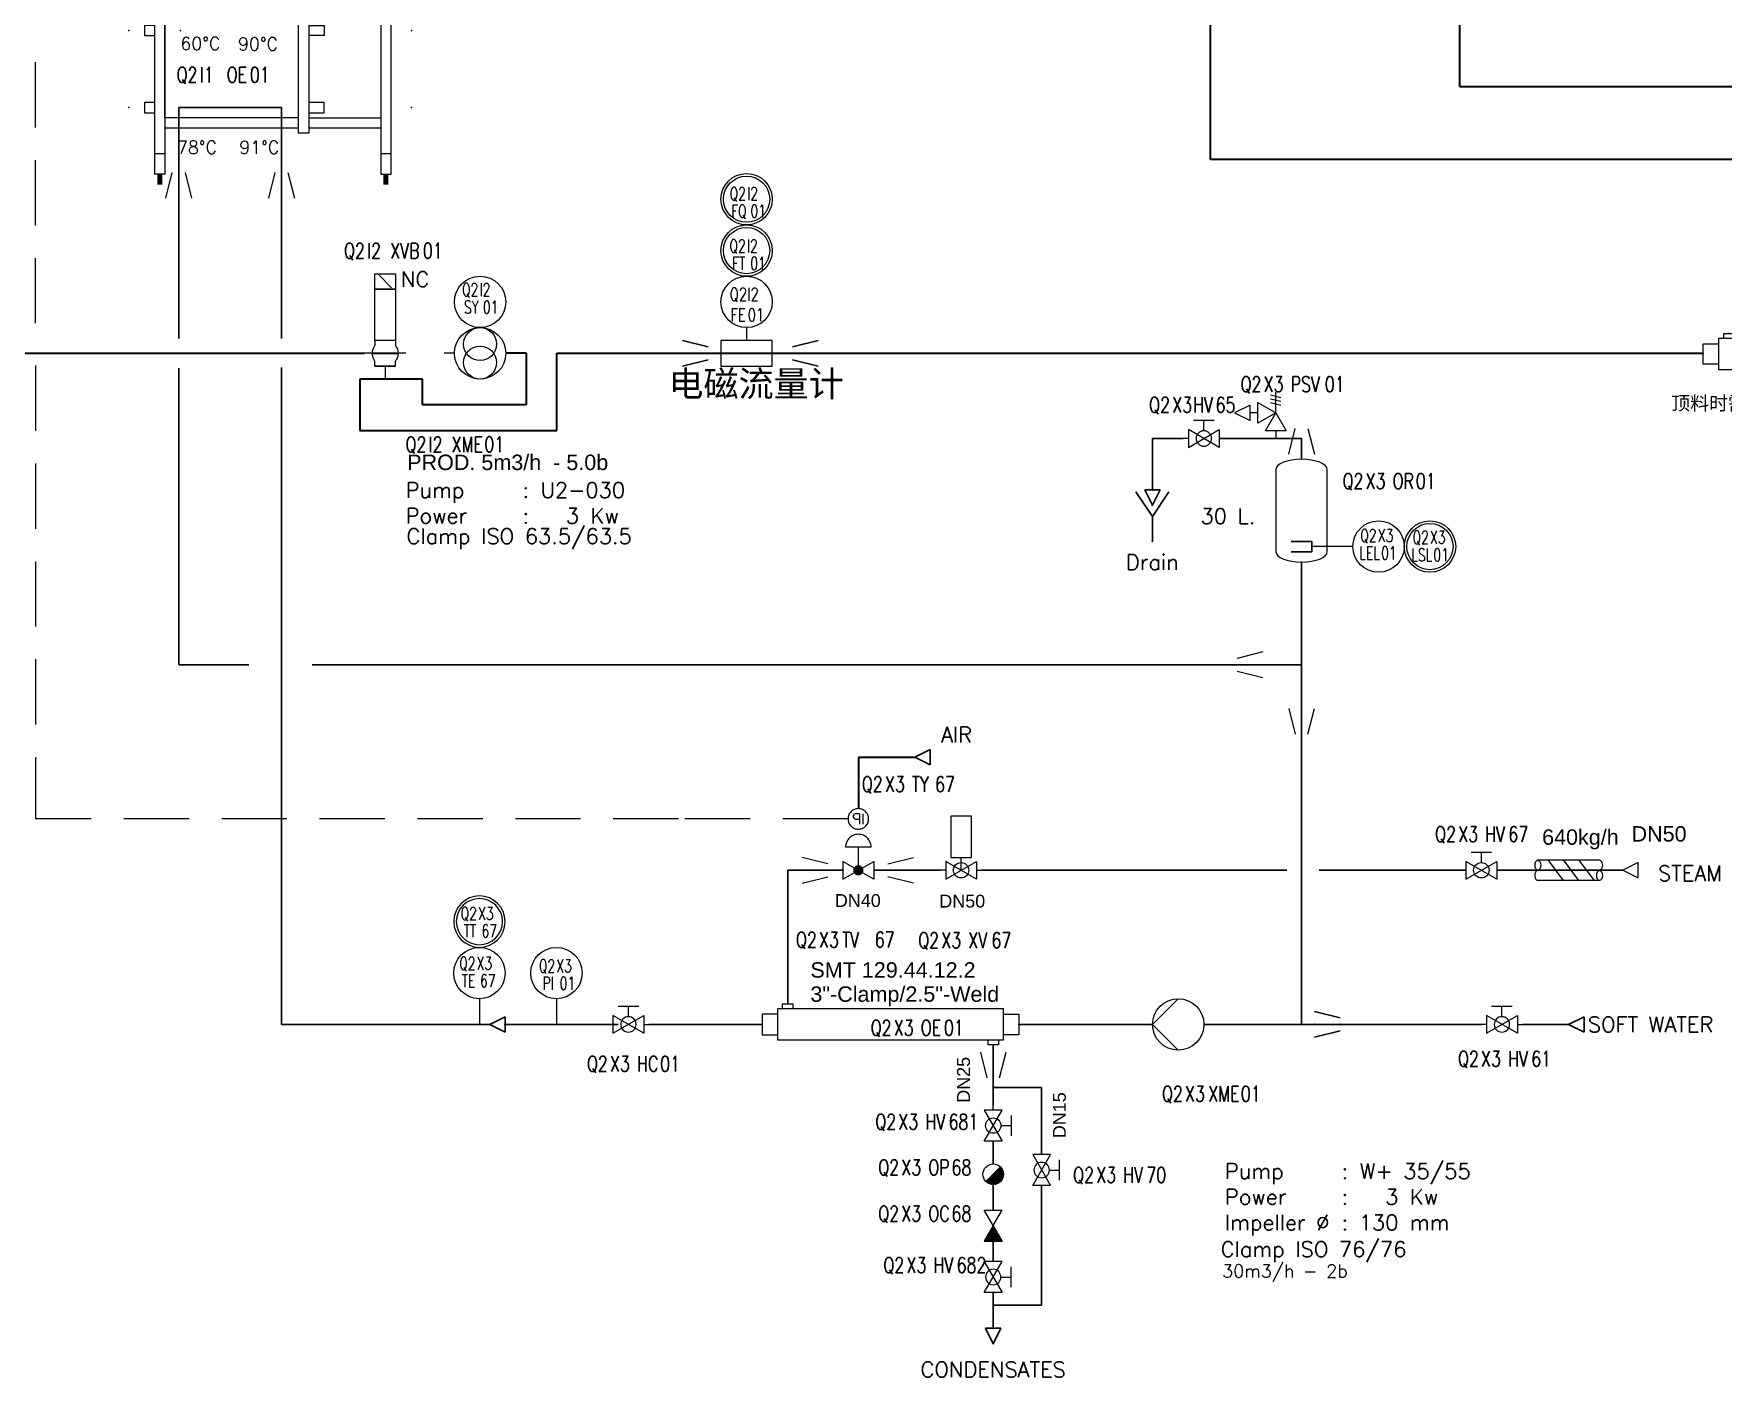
# Model space of a CAD drawing. Header units: inches. Extents: x 14542 to 16164, y 23460 to 24887.
# Drawn here: x 15124.2 to 15452.9, y 23459.7 to 23721.2 of the extents above; entities that cross this region are included whole.
import ezdxf
from ezdxf.enums import TextEntityAlignment as Align

# ---------------------------------------------------------------- set-up
doc = ezdxf.new("R2010")
doc.units = ezdxf.units.IN
doc.header["$MEASUREMENT"] = 0
doc.linetypes.add('ACAD_ISO02W100', pattern=[15, 12, -3])
doc.linetypes.add('DASHED', pattern=[19.05, 12.7, -6.35])
for name, color, linetype, lineweight in [('11 Pipe Air Instrument', 3, 'Continuous', 30), ('19 Pipe Process', 30, 'Continuous', 30), ('31 Equipment', 7, 'Continuous', 9), ('32 Instruments Control Loop', 140, 'DASHED', 9), ('40 TXT Data', 7, 'Continuous', 9), ('43 TXT Chinese', 7, 'Continuous', 9), ('43 TXT English', 7, 'Continuous', 9), ('Other-material', 7, 'Continuous', 9)]:
    doc.layers.add(name, color=color, linetype=linetype, lineweight=lineweight)
for name, color, linetype in [('13 Pipe Water Hot', 161, 'Continuous'), ('14 Pipe Water Cold', 142, 'Continuous'), ('20 Pipe Steam Industrial', 231, 'Continuous'), ('60 TXT International', 7, 'Continuous'), ('DIAMETRE', 7, 'Continuous'), ('MATERIEL-DIVERS', 7, 'Continuous'), ('POMPES-PROCESS', 7, 'Continuous'), ('REPERES', 7, 'Continuous'), ('techn-data', 7, 'Continuous'), ('TEXTES', 7, 'Continuous'), ('TITRE', 7, 'Continuous'), ('TUYAUTERIE-AIR INSTRUMENT', 3, 'Continuous'), ('TUYAUTERIE-EAU', 5, 'Continuous'), ('TUYAUTERIE-VAPEUR INDUSTRIELLE', 231, 'Continuous'), ('TXT_ENG', 7, 'Continuous'), ('TXT_FR', 7, 'Continuous'), ('VANNES', 7, 'Continuous')]:
    doc.layers.add(name, color=color, linetype=linetype)
doc.layers.get('REPERES').off()
doc.styles.add('ROMANC', font='romanc')
doc.styles.add('ROMANS', font='ROMANS.SHX')
doc.styles.get("Standard").update_dxf_attribs({"font": 'arial.ttf'})

# ---------------------------------------------------------------- blocks, each defined once
blk = doc.blocks.new('FLE23')
at = {"color": 7}
for p, q in [((0, -1.5), (0, 1.5)), ((0, 1.5), (3, 0)), ((3, 0), (0, -1.5))]:
    blk.add_line(p, q, dxfattribs=at)
at = {"layer": 'MATERIEL-DIVERS', "color": 2}
for p in [(0, 0), (3, 0)]:
    blk.add_point(p, dxfattribs=at)
at = {"layer": 'MATERIEL-DIVERS', "color": 7, "extrusion": (-1, 0, 0)}
blk.add_point((0, 0), dxfattribs=at)
at = {"layer": 'MATERIEL-DIVERS', "color": 7, "extrusion": (1, 0, 0)}
blk.add_point((3, 0), dxfattribs=at)
blk = doc.blocks.new('FLE23-A')
at = {"color": 7}
for p, q in [((0, 1.5), (-3, 0)), ((-3, 0), (0, -1.5)), ((0, -1.5), (0, 1.5))]:
    blk.add_line(p, q, dxfattribs=at)
at = {"layer": 'MATERIEL-DIVERS', "color": 7, "extrusion": (-1, 0, 0)}
blk.add_point((-3, 0), dxfattribs=at)
at = {"layer": 'MATERIEL-DIVERS', "color": 2}
for p in [(-3, 0), (0, 0)]:
    blk.add_point(p, dxfattribs=at)
at = {"layer": 'MATERIEL-DIVERS', "color": 7, "extrusion": (1, 0, 0)}
blk.add_point((0, 0), dxfattribs=at)
blk = doc.blocks.new('CR')
at = {"color": 7}
for p, q in [((-2.5, 2.5), (2.5, 1.25)), ((2.5, 1.25), (2.5, 1.25)), ((2.5, -1.25), (-2.5, -2.5))]:
    blk.add_line(p, q, dxfattribs=at)
at = {"color": 7, "extrusion": (-1, 0, 0)}
blk.add_point((-2.5, 0), dxfattribs=at)
at = {"color": 7, "extrusion": (1, 0, 0)}
blk.add_point((2.5, 0), dxfattribs=at)
blk = doc.blocks.new('APV-FCE-GEN-REDCON-1')
at = {"layer": '31 Equipment', "color": 7}
for p, q in [((-2.5, 2.5), (2.5, 1.25)), ((2.5, 1.25), (2.5, 1.25)), ((2.5, -1.25), (-2.5, -2.5))]:
    blk.add_line(p, q, dxfattribs=at)
blk = doc.blocks.new('APV-OTH-GEN-INSULATE-1')
at = {"layer": '31 Equipment'}
for p, q in [((6, 2), (-6, 2)), ((-5, -2), (-2, 2)), ((-2, -2), (1, 2)), ((1, -2), (4, 2)), ((-6, -2), (6, -2))]:
    blk.add_line(p, q, dxfattribs=at)
for centre, major_axis in [((-6, 1), (0, 1)), ((6, -1), (0, -1))]:
    blk.add_ellipse(centre, major_axis=major_axis, ratio=0.547943, start_param=0, end_param=3.141593, dxfattribs=at)
at = {"layer": '31 Equipment', "extrusion": (0, 0, -1)}
for centre, major_axis in [((-6, -1), (0, -1)), ((6, 1), (0, 1))]:
    blk.add_ellipse(centre, major_axis=major_axis, ratio=0.547943, dxfattribs=at)
blk = doc.blocks.new('APV-VLVM-BALL-KHV+MF-1')
at = {"layer": '31 Equipment'}
for p, q in [((-2, 3.5), (2, 3.5)), ((0, 1.5), (0, 3.5)), ((-3, 1.734), (-3, -1.734)), ((-3, -1.734), (3, 1.734)), ((3, -1.734), (-3, 1.734)), ((3, 1.734), (3, -1.734))]:
    blk.add_line(p, q, dxfattribs=at)
at = {"layer": '31 Equipment', "ltscale": 38}
for p, q in [((-3, 0), (-4, 0)), ((3, 0), (4, 0))]:
    blk.add_line(p, q, dxfattribs=at)
at = {"layer": '31 Equipment'}
blk.add_circle((0, 0), 1.5, dxfattribs=at)
blk = doc.blocks.new('APV-INS-M-L-PI')
at = {"layer": '31 Equipment', "color": 7}
blk.add_line((0, -5), (0, -10), dxfattribs=at)
blk.add_circle((0, 0), 5, dxfattribs=at)
blk = doc.blocks.new('APV-HEX-TUB-11')
at = {"layer": '31 Equipment'}
for p, q in [((4, 3), (4, 4)), ((4, 4), (6, 4)), ((6, 4), (6, 3)), ((3, 2), (0, 2)), ((0, 2), (0, -2)), ((47, 3), (3, 3)), ((3, 3), (3, -3)), ((47, -3), (47, 3)), ((47, 2), (50, 2)), ((50, 2), (50, -2)), ((0, -2), (3, -2)), ((3, -3), (47, -3)), ((44, -4), (44, -3)), ((46, -3), (46, -4)), ((50, -2), (47, -2)), ((46, -4), (44, -4))]:
    blk.add_line(p, q, dxfattribs=at)
at = {"layer": '31 Equipment', "ltscale": 38}
for p in [(5, 4), (0, 0), (50, 0), (45, -4)]:
    blk.add_point(p, dxfattribs=at)
blk = doc.blocks.new('APV-INS-M-L-TE')
at = {"layer": '31 Equipment', "color": 7}
blk.add_line((0, -5), (0, -10), dxfattribs=at)
blk.add_circle((0, 0), 5, dxfattribs=at)
blk = doc.blocks.new('APV-PMP-GEN-CENTR-1')
at = {"layer": '31 Equipment', "ltscale": 38}
for p, q in [((5, 0), (0, 5)), ((-5, 0), (-7, 0)), ((5, 0), (0, -5)), ((5, 0), (7, 0))]:
    blk.add_line(p, q, dxfattribs=at)
blk.add_circle((0, 0), 5, dxfattribs=at)
blk = doc.blocks.new('APV-VLV-IPCNV-GEN-1')
at = {"layer": '31 Equipment', "linetype": 'ACAD_ISO02W100', "ltscale": 38}
blk.add_circle((0, 0), 2, dxfattribs=at)
at = {"layer": '31 Equipment', "style": 'ROMANS'}
blk.add_text('IP', height=2, dxfattribs=at).set_placement((0, 0), align=Align.MIDDLE)
blk = doc.blocks.new('APV-VLV-MODUL-2WAY-1')
at = {"layer": '31 Equipment', "linetype": 'ACAD_ISO02W100', "ltscale": 38}
for p, q in [((2.5, 4.5), (-2.5, 4.5)), ((0, 1), (0, 4.5))]:
    blk.add_line(p, q, dxfattribs=at)
at = {"layer": '31 Equipment', "ltscale": 38}
for p, q in [((-3, 0), (-4, 0)), ((3, 0), (4, 0))]:
    blk.add_line(p, q, dxfattribs=at)
at = {"layer": '31 Equipment'}
for p, q in [((-3, 1.734), (-3, -1.734)), ((-3, -1.734), (3, 1.734)), ((3, -1.734), (-3, 1.734)), ((3, 1.734), (3, -1.734))]:
    blk.add_line(p, q, dxfattribs=at)
at = {"layer": '31 Equipment', "const_width": 1}
blk.add_lwpolyline([(-0.5, 0, 1), (0.5, 0, 1)], format="xyb", close=True, dxfattribs=at)
at = {"layer": '31 Equipment', "linetype": 'ACAD_ISO02W100', "ltscale": 38}
blk.add_arc((0, 4.5), 2.5, 0, 180, dxfattribs=at)
blk = doc.blocks.new('APV-VLV-BALL-KHV+MF-3')
at = {"layer": '31 Equipment', "ltscale": 38}
for p, q in [((-3, 0), (-4, 0)), ((0, 0), (0, 2.5)), ((3, 0), (4, 0))]:
    blk.add_line(p, q, dxfattribs=at)
at = {"layer": '31 Equipment'}
for p, q in [((-3, 1.734), (-3, -1.734)), ((-3, -1.734), (3, 1.734)), ((3, -1.734), (-3, 1.734)), ((3, 1.734), (3, -1.734))]:
    blk.add_line(p, q, dxfattribs=at)
at = {"layer": '31 Equipment', "ltscale": 38}
blk.add_lwpolyline([(-2, 2.5), (2, 2.5), (2, 10.5), (-2, 10.5)], close=True, dxfattribs=at)
at = {"layer": '31 Equipment'}
blk.add_circle((0, 0), 1.5, dxfattribs=at)
blk = doc.blocks.new('APV-INS-M-L-LE2')
at = {"layer": '31 Equipment', "color": 7}
blk.add_line((5, 0), (13, 0), dxfattribs=at)
at = {"layer": '31 Equipment', "lineweight": 25}
blk.add_lwpolyline([(17, 1), (13, 1), (13, 0), (13, -1), (17, -1)], dxfattribs=at)
at = {"layer": '31 Equipment', "color": 7}
blk.add_circle((0, 0), 5, dxfattribs=at)
blk = doc.blocks.new('APV-INS-F-L-LS')
at = {"layer": '31 Equipment'}
for radius in [5, 4.5]:
    blk.add_circle((0, 0), radius, dxfattribs=at)
blk = doc.blocks.new('APV-TNK-GEN-1')
at = {"layer": '31 Equipment'}
for p, q in [((-5, 18), (-5, 2)), ((5, 2), (5, 18))]:
    blk.add_line(p, q, dxfattribs=at)
for centre, major_axis in [((0, 18), (-5, 0)), ((0, 2), (5, 0))]:
    blk.add_ellipse(centre, major_axis=major_axis, ratio=0.4, start_param=3.141593, end_param=6.283185, dxfattribs=at)
at = {"layer": '31 Equipment', "ltscale": 38}
blk.add_point((0, 0), dxfattribs=at)
blk = doc.blocks.new('NBF_ARROW-4TEXTS')
at = {"layer": '40 TXT Data', "color": 5, "style": 'ROMANS'}
blk.add_attdef('CAPACITY', text='', height=2.5, dxfattribs=at).set_placement((-5, 4), align=Align.BOTTOM_RIGHT)
blk.add_attdef('PID-NO/TAG', text='', height=2.5, dxfattribs=at).set_placement((-5, -7), align=Align.TOP_RIGHT)
at = {"layer": '43 TXT English', "style": 'ROMANS'}
blk.add_attdef('TEXT-ENG', text='', height=3, dxfattribs=at).set_placement((-5, -1), align=Align.BOTTOM_RIGHT)
at = {"layer": '60 TXT International', "style": 'ROMANS'}
blk.add_attdef('TEXT-RUS', text='', height=3, dxfattribs=at).set_placement((-5, -2), align=Align.TOP_RIGHT)
blk = doc.blocks.new('APV-SIGN-ARW-FLOW-1')
at = {"layer": '31 Equipment'}
for p, q in [((-1.5, -1.5), (-1.5, 1.5)), ((-1.5, 1.5), (1.5, 0)), ((1.5, 0), (-1.5, -1.5))]:
    blk.add_line(p, q, dxfattribs=at)
blk = doc.blocks.new('APV-INS-F-L-TT')
at = {"layer": '31 Equipment'}
for radius in [5, 4.5]:
    blk.add_circle((0, 0), radius, dxfattribs=at)
blk = doc.blocks.new('APV-HEX-PLAT-12')
at = {"layer": '31 Equipment'}
for p, q in [((-1, 2), (-1, 37)), ((-1, 37), (1, 37)), ((1, 37), (1, 2)), ((15, 37), (15, 10)), ((17, 37), (15, 37)), ((17, 10), (17, 37)), ((43, 37), (43, 2)), ((45, 37), (43, 37)), ((45, 37), (45, 2)), ((1, 36), (15, 36)), ((17, 36), (43, 36)), ((15, 32), (1, 32)), ((12, 31), (12, 29)), ((15, 31), (12, 31)), ((17, 32), (43, 32)), ((43, 13), (43, 32)), ((45, 31), (47, 31)), ((47, 31), (47, 29)), ((12, 29), (15, 29)), ((47, 29), (45, 29)), ((12, 16), (15, 16)), ((12, 14), (12, 16)), ((15, 14), (12, 14)), ((45, 16), (47, 16)), ((47, 14), (45, 14)), ((47, 16), (47, 14)), ((15, 13), (1, 13)), ((1, 11), (15, 11)), ((15, 10), (17, 10)), ((17, 13), (43, 13)), ((17, 11), (43, 11)), ((-1, 6), (1, 6)), ((43, 6), (45, 6)), ((1, 2), (-1, 2)), ((43, 2), (45, 2))]:
    blk.add_line(p, q, dxfattribs=at)
at = {"layer": '31 Equipment', "ltscale": 38}
for p in [(-5, 30), (40, 30), (50, 30), (50, 30), (-5, 15), (40, 15), (50, 15), (50, 15)]:
    blk.add_point(p, dxfattribs=at)
at = {"layer": '31 Equipment'}
for points in [[(0.5, 2), (-0.5, 2), (0.5, 0), (-0.5, 0)], [(44.5, 2), (43.5, 2), (44.5, 0), (43.5, 0)]]:
    blk.add_trace(points, dxfattribs=at)
blk = doc.blocks.new('APV-FCE-GEN-STMTRAP-1')
at = {"layer": '31 Equipment'}
h = blk.add_hatch(dxfattribs=at)
h.set_pattern_fill('ANSI31', color=256, scale=0.01, style=0)
h.set_pattern_definition([(45, (-4, 0), (-0.02245064, 0.02245064), [])])
h.paths.add_polyline_path([(1.41, 1.42), (-1.42, -1.41, 1.002832)])
at = {"layer": '31 Equipment', "linetype": 'ACAD_ISO02W100', "ltscale": 38}
for p, q in [((-2, 0), (-4, 0)), ((2, 0), (4, 0))]:
    blk.add_line(p, q, dxfattribs=at)
at = {"layer": '31 Equipment', "color": 7}
blk.add_line((1.41, 1.42), (-1.42, -1.41), dxfattribs=at)
for start, end in [(45.2431, 224.7569), (224.8381, 45.1623)]:
    blk.add_arc((0, 0), 2, start, end, dxfattribs=at)
blk = doc.blocks.new('APV-FCE-NRV-GEN-1')
at = {"layer": '31 Equipment'}
h = blk.add_hatch(dxfattribs=at)
h.set_pattern_fill('ANSI31', color=256, scale=0.01, style=0)
h.set_pattern_definition([(45, (0, 0), (-0.02245064, 0.02245064), [])])
h.paths.add_polyline_path([(3, 1.75), (3, -1.75), (0, 0)])
at = {"layer": '31 Equipment', "linetype": 'ACAD_ISO02W100', "ltscale": 38}
for p, q in [((-3, 0), (-5, 0)), ((0, 0), (-3, 1.75)), ((-3, 1.75), (-3, -1.75)), ((0, 0), (-3, -1.75)), ((0, 0), (3, 1.75)), ((0, 0), (3, -1.75)), ((3, 1.75), (3, -1.75)), ((3, 0), (5, 0))]:
    blk.add_line(p, q, dxfattribs=at)
blk = doc.blocks.new('EGOUT')
at = {"color": 7}
for p, q in [((-3.2, 9.61), (0, 4.81)), ((0, 4.81), (3.2, 9.61)), ((0, 4.81), (0, 0))]:
    blk.add_line(p, q, dxfattribs=at)
at = {"color": 7, "extrusion": (0, -1, 0)}
blk.add_point((0, 0), dxfattribs=at)
at = {"layer": 'POMPES-PROCESS', "style": 'ROMANS'}
blk.add_attdef('EGOUT', text='', height=3, dxfattribs=at).set_placement((0, -4), align=Align.MIDDLE)
blk = doc.blocks.new('APV-FCE-RELV-SI2-1')
at = {"layer": '31 Equipment'}
for p, q in [((1, 3.5), (-1, 3)), ((0, 0), (0, 4)), ((1, 2.75), (-1, 2.25)), ((1, 2), (-1, 1.5))]:
    blk.add_line(p, q, dxfattribs=at)
at = {"layer": '31 Equipment', "color": 7}
for p, q in [((0, 0), (-2, -3.5)), ((3.5, 2), (0, 0)), ((0, 0), (3.5, -2)), ((2, -3.5), (0, 0)), ((3.5, -2), (3.5, 2)), ((3.5, 0), (5, 0)), ((5, -1.5), (5, 1.5)), ((5, 1.5), (8, 0)), ((8, 0), (5, -1.5)), ((-2, -3.5), (2, -3.5)), ((0, -3.5), (0, -5))]:
    blk.add_line(p, q, dxfattribs=at)
blk = doc.blocks.new('REPNORM')
at = {"layer": 'TEXTES', "style": 'ROMANS', "width": 0.75}
for tag, p in [('ZONE', (-9.75, -1.25)), ('SOUSZONE', (-5.25, -1.25)), ('ELEMENT', (0, -1.25)), ('NUM', (4.5, -1.25))]:
    blk.add_attdef(tag, p, '', height=3, dxfattribs=at)
blk = doc.blocks.new('REPNORM1')
at = {"layer": 'TEXTES', "style": 'ROMANS', "width": 0.75}
for tag, p in [('ZONE', (-9.75, -1.25)), ('SOUSZONE', (-5.25, -1.25)), ('ELEMENT', (-0.75, -1.25)), ('NUM', (5.59, -1.22))]:
    blk.add_attdef(tag, p, '', height=3, dxfattribs=at)
blk = doc.blocks.new('REPINS2')
at = {"layer": 'TEXTES', "style": 'ROMANS', "width": 0.7}
for tag, p in [('ZONE', (-3.35, 0.8)), ('SOUSZONE', (0.05, 0.8)), ('NUM', (0.7, -2.6))]:
    blk.add_attdef(tag, p, '', height=2.5, dxfattribs=at)
blk.add_attdef('ELEMENT', text='', height=2.5, dxfattribs=at).set_placement((-1.56, -2.59), align=Align.CENTER)
blk = doc.blocks.new('TEXT-PUMP_caract_ANGLAIS')
at = {"layer": 'techn-data', "style": 'ROMANS'}
for s, p in [('Pump', (-22, 9)), ('Power', (-22, 4)), ('Kw', (14, 4)), ('Impeller %%C', (-22, -1)), ('mm', (14, -1))]:
    blk.add_text(s, height=3, dxfattribs=at).set_placement(p)
for p in [(2, 9), (2, 4), (2, -1)]:
    blk.add_text(':', height=3, dxfattribs=at).set_placement(p, align=Align.RIGHT)
blk.add_attdef('Type', (4.23, 9), '', height=3, dxfattribs=at)
for tag, p in [('Pui', (11.76, 4)), ('Dia', (11.76, -1))]:
    blk.add_attdef(tag, text='', height=3, dxfattribs=at).set_placement(p, align=Align.RIGHT)
blk = doc.blocks.new('APV-INS-M-L-FE')
at = {"layer": '31 Equipment', "color": 7}
for p, q in [((0, -5), (0, -7.5)), ((-5, -7.5), (-5, -7.5)), ((-5, -7.5), (-5, -12.5)), ((5, -7.5), (-5, -7.5)), ((5, -12.5), (5, -7.5)), ((-5, -10), (5, -10)), ((-5, -12.5), (5, -12.5))]:
    blk.add_line(p, q, dxfattribs=at)
blk.add_circle((0, 0), 5, dxfattribs=at)
blk = doc.blocks.new('APV-INS-F-L-FT')
at = {"layer": '31 Equipment'}
for radius in [5, 4.5]:
    blk.add_circle((0, 0), radius, dxfattribs=at)
blk = doc.blocks.new('APV-INS-F-L-FQ')
at = {"layer": '31 Equipment'}
for radius in [5, 4.5]:
    blk.add_circle((0, 0), radius, dxfattribs=at)
blk = doc.blocks.new('APV-PMP-GEN-RLOB-1')
at = {"layer": '31 Equipment', "ltscale": 38}
for p, q in [((-5, 0), (-7, 0)), ((5, 0), (7, 0))]:
    blk.add_line(p, q, dxfattribs=at)
at = {"layer": '31 Equipment', "color": 7}
for centre, radius in [((0, 0), 5), ((0, 1.8), 3.2), ((0, -1.8), 3.2)]:
    blk.add_circle(centre, radius, dxfattribs=at)
blk = doc.blocks.new('APV-INS-M-L-SY')
at = {"layer": '31 Equipment', "color": 7}
blk.add_circle((0, 0), 5, dxfattribs=at)
blk = doc.blocks.new('APV-VLV-SSEAT-SW42-3')
at = {"layer": '31 Equipment', "ltscale": 38}
for p, q in [((1.25, 15.25), (-1.25, 12.75)), ((-2, 2.5), (-2, 1.5)), ((2, 2.5), (2, 1.5)), ((-2, -2.5), (-2, -1.5)), ((2, -2.5), (-2, -2.5)), ((-2, -2.5), (2, -2.5)), ((0, -2.5), (0, -5)), ((2, -2.5), (2, -1.5))]:
    blk.add_line(p, q, dxfattribs=at)
at = {"layer": '31 Equipment'}
for p, q in [((-4, 0), (-2.5, 0)), ((2.5, 0), (4, 0))]:
    blk.add_line(p, q, dxfattribs=at)
at = {"layer": '31 Equipment', "lineweight": 30}
blk.add_line((2.5, 0), (-2.5, 0), dxfattribs=at)
at = {"layer": '31 Equipment', "ltscale": 38}
for points in [[(-2, 12.5), (2, 12.5), (2, 15.5), (-2, 15.5)], [(-2, 2.5), (2, 2.5), (2, 12.5), (-2, 12.5)]]:
    blk.add_lwpolyline(points, close=True, dxfattribs=at)
for start, end in [(143.1301, 216.8699), (323.1301, 36.8699)]:
    blk.add_arc((0, 0), 2.5, start, end, dxfattribs=at)
blk = doc.blocks.new('REPINS')
at = {"layer": 'TEXTES', "style": 'ROMANS', "width": 0.75}
for tag, p in [('ZONE', (-3.3, 1)), ('SOUSZONE', (0.1, 1)), ('NUM', (0.2, -3))]:
    blk.add_attdef(tag, p, '', height=2.5, dxfattribs=at)
blk.add_attdef('ELEMENT', text='', height=2.5, dxfattribs=at).set_placement((-0.2, -3), align=Align.RIGHT)
blk = doc.blocks.new('eee')
at = {"layer": 'techn-data', "style": 'ROMANS'}
for s, p in [('Pump', (11856.43, 26575.55)), ('Power', (11856.43, 26570.55)), ('Kw', (11892.43, 26570.55))]:
    blk.add_text(s, height=3, dxfattribs=at).set_placement(p)
for p in [(11880.43, 26575.55), (11880.43, 26570.55)]:
    blk.add_text(':', height=3, dxfattribs=at).set_placement(p, align=Align.RIGHT)
blk.add_attdef('Type', (11882.66, 26575.55), '', height=3, dxfattribs=at)
blk.add_attdef('Pui', text='', height=3, dxfattribs=at).set_placement((11890.18, 26570.55), align=Align.RIGHT)

msp = doc.modelspace()

# ---------------------------------------------------------------- linework, layer by layer
at = {"layer": '11 Pipe Air Instrument'}
for p, q in [((15284.63, 23580.42), (15288.63, 23580.42)), ((15284.63, 23580.42), (15284.63, 23570.42)), ((15288.63, 23580.42), (15295.63, 23580.42))]:
    msp.add_line(p, q, dxfattribs=at)
at = {"layer": '13 Pipe Water Hot'}
for p, q in [((15152.37, 23706.88), (15172.37, 23706.88)), ((15152.37, 23706.88), (15152.37, 23661.95)), ((15172.37, 23661.95), (15172.37, 23706.88)), ((15152.37, 23656.17), (15152.37, 23598.42)), ((15172.37, 23528.42), (15172.37, 23656.29)), ((15370.86, 23528.42), (15370.88, 23618.42)), ((15166, 23598.42), (15152.37, 23598.42)), ((15370.88, 23598.42), (15178.36, 23598.42)), ((15212.88, 23528.42), (15172.37, 23528.42)), ((15237.88, 23528.42), (15215.88, 23528.42)), ((15265.88, 23528.42), (15243.88, 23528.42)), ((15330.86, 23528.42), (15315.88, 23528.42)), ((15330.88, 23528.42), (15341.88, 23528.42)), ((15387.86, 23528.42), (15351.88, 23528.42))]:
    msp.add_line(p, q, dxfattribs=at)
at = {"layer": '14 Pipe Water Cold'}
for p, q in [((15385.84, 23528.42), (15405.88, 23528.42)), ((15413.88, 23528.42), (15422.86, 23528.42))]:
    msp.add_line(p, q, dxfattribs=at)
at = {"layer": '19 Pipe Process'}
for p, q in [((15401.71, 23710.93), (15401.71, 23967.64)), ((15694.46, 23710.93), (15401.71, 23710.93)), ((15114.56, 23659.04), (15188.55, 23659.04)), ((15218.25, 23659.04), (15216.01, 23659.04)), ((15219.96, 23659.04), (15218.01, 23659.04)), ((15219.96, 23659.04), (15219.96, 23649.04)), ((15225.96, 23644.04), (15225.96, 23659.04)), ((15238.55, 23659.04), (15449.05, 23659.04)), ((15199.83, 23654.04), (15187.64, 23654.04)), ((15187.64, 23654.04), (15187.64, 23644.04)), ((15199.83, 23649.04), (15199.83, 23654.04)), ((15219.96, 23649.04), (15199.83, 23649.04)), ((15187.64, 23644.04), (15225.96, 23644.04))]:
    msp.add_line(p, q, dxfattribs=at)
for points in [[(15353.18, 23696.75), (15353.18, 23999.73), (15949.75, 23999.73)], [(15499.05, 23659.04), (15607.01, 23659.04), (15607.01, 23696.75), (15353.18, 23696.75)], [(15225.96, 23659.04), (15257.89, 23659.04)]]:
    msp.add_lwpolyline(points, dxfattribs=at)
at = {"layer": '20 Pipe Steam Industrial'}
for p, q in [((15270.88, 23558.42), (15281.65, 23558.42)), ((15270.88, 23532.42), (15270.88, 23558.42)), ((15287.65, 23558.42), (15300.63, 23558.42)), ((15308.63, 23558.42), (15368.01, 23558.42)), ((15374.29, 23558.42), (15396.88, 23558.42)), ((15389.88, 23558.42), (15402.88, 23558.42)), ((15408.88, 23558.42), (15433.38, 23558.42))]:
    msp.add_line(p, q, dxfattribs=at)
at = {"layer": '32 Instruments Control Loop'}
for p, q in [((15124.48, 23664.88), (15124.48, 23718.88)), ((15124.48, 23656.64), (15124.48, 23568.42)), ((15249.63, 23568.42), (15124.48, 23568.42)), ((15282.63, 23568.42), (15249.63, 23568.42))]:
    msp.add_line(p, q, dxfattribs=at)
at = {"layer": 'TUYAUTERIE-EAU'}
for p, q in [((15341.86, 23642.46), (15347.86, 23642.46)), ((15341.86, 23632.46), (15341.86, 23642.46)), ((15354.86, 23642.46), (15370.86, 23642.46)), ((15370.88, 23638.42), (15370.88, 23642.46))]:
    msp.add_line(p, q, dxfattribs=at)
at = {"layer": 'TUYAUTERIE-VAPEUR INDUSTRIELLE'}
for p, q in [((15310.88, 23524.42), (15310.88, 23512.72)), ((15310.88, 23516.12), (15320.3, 23516.12)), ((15320.3, 23516.12), (15320.3, 23503.07)), ((15310.88, 23505.72), (15310.88, 23501.25)), ((15310.88, 23497.25), (15310.88, 23492.25)), ((15320.3, 23497.07), (15320.3, 23473.78)), ((15310.88, 23486.25), (15310.88, 23482.25)), ((15310.88, 23476.25), (15310.88, 23469.25)), ((15320.3, 23473.78), (15310.88, 23473.78))]:
    msp.add_line(p, q, dxfattribs=at)

# ---------------------------------------------------------------- block references
at = {"layer": '31 Equipment', "xscale": -1}
for name, p in [('APV-HEX-PLAT-12', (15192.68, 23691.88)), ('APV-FCE-RELV-SI2-1', (15365.86, 23647.46)), ('APV-FCE-GEN-REDCON-1', (15360.88, 23598.42)), ('APV-OTH-GEN-INSULATE-1', (15422.88, 23558.42)), ('APV-SIGN-ARW-FLOW-1', (15434.88, 23558.42)), ('APV-INS-F-L-TT', (15210.88, 23548.42)), ('APV-VLVM-BALL-KHV+MF-1', (15239.88, 23528.42))]:
    msp.add_blockref(name, p, dxfattribs=at)
at = {"layer": '31 Equipment'}
for name, p, rotation in [('APV-FCE-GEN-REDCON-1', (15152.37, 23691.72), 89.99999999999999), ('APV-FCE-GEN-REDCON-1', (15172.37, 23691.72), 89.99999999999999), ('APV-FCE-GEN-REDCON-1', (15370.88, 23641.88), 90.00000000000001), ('APV-PMP-GEN-CENTR-1', (15346.88, 23528.42), 180), ('APV-VLVM-BALL-KHV+MF-1', (15310.88, 23508.72), 270)]:
    msp.add_blockref(name, p, dxfattribs=dict(at, rotation=rotation))
for name, p in [('APV-INS-M-L-SY', (15211.01, 23669.04)), ('APV-PMP-GEN-RLOB-1', (15211.01, 23659.04)), ('APV-TNK-GEN-1', (15370.88, 23618.42)), ('APV-VLV-BALL-KHV+MF-3', (15304.63, 23558.42)), ('APV-VLVM-BALL-KHV+MF-1', (15405.88, 23558.42)), ('APV-INS-M-L-TE', (15210.88, 23538.42)), ('APV-INS-M-L-PI', (15225.88, 23538.42)), ('APV-HEX-TUB-11', (15265.88, 23528.42))]:
    msp.add_blockref(name, p, dxfattribs=at)
at = {"layer": '31 Equipment', "xscale": -1, "yscale": -1}
msp.add_blockref('APV-HEX-TUB-11', (15499.05, 23658.91), dxfattribs=at)
at = {"layer": '31 Equipment', "xscale": -1}
for name, p, rotation in [('APV-VLVM-BALL-KHV+MF-1', (15351.86, 23642.46), 359.9998479604956), ('APV-FCE-GEN-REDCON-1', (15370.88, 23587.42), 90), ('APV-FCE-GEN-STMTRAP-1', (15310.88, 23499.25), 90), ('APV-VLVM-BALL-KHV+MF-1', (15320.3, 23500.07), 270), ('APV-FCE-NRV-GEN-1', (15310.88, 23489.25), 90), ('APV-VLVM-BALL-KHV+MF-1', (15310.88, 23479.25), 270)]:
    msp.add_blockref(name, p, dxfattribs=dict(at, rotation=rotation))
at = {"layer": '31 Equipment'}
ref = msp.add_blockref('NBF_ARROW-4TEXTS', (15295.63, 23583.42), dxfattribs=dict(at, xscale=-1))
ref.add_attrib('TEXT-ENG', 'AIR', dxfattribs={"layer": '43 TXT English', "height": 3, "style": 'ROMANS'}).set_placement((15306.78, 23582.42), align=Align.BOTTOM_RIGHT)
ref = msp.add_blockref('NBF_ARROW-4TEXTS', (15434.88, 23558.42), dxfattribs=dict(at, xscale=-1))
ref.add_attrib('TEXT-ENG', 'STEAM', dxfattribs={"layer": '43 TXT English', "height": 3, "style": 'ROMANS'}).set_placement((15452.74, 23555.42), align=Align.BOTTOM_RIGHT)
ref = msp.add_blockref('NBF_ARROW-4TEXTS', (15421.6, 23527.02), dxfattribs=dict(at, xscale=-1))
ref.add_attrib('TEXT-ENG', 'SOFT WATER', dxfattribs={"layer": '43 TXT English', "height": 3, "style": 'ROMANS'}).set_placement((15426.6, 23526.02), align=Align.BOTTOM_LEFT)
at = {"layer": '43 TXT English'}
msp.add_blockref('TEXT-PUMP_caract_ANGLAIS', (15377.98, 23489.35), dxfattribs=at).add_auto_attribs({'Dia': '130', 'Pui': '3', 'Type': 'W+ 35/55'})
at = {"layer": 'MATERIEL-DIVERS'}
for name, p in [('APV-INS-F-L-FQ', (15262.89, 23689.04)), ('APV-INS-F-L-FT', (15262.89, 23679.04)), ('APV-INS-M-L-FE', (15262.89, 23669.04)), ('CR', (15252.89, 23659.04)), ('FLE23-A', (15215.88, 23528.42)), ('CR', (15375.88, 23528.42))]:
    msp.add_blockref(name, p, dxfattribs=at)
at = {"layer": 'MATERIEL-DIVERS', "xscale": -1}
msp.add_blockref('CR', (15274.32, 23659.04), dxfattribs=at)
at = {"layer": 'MATERIEL-DIVERS'}
ref = msp.add_blockref('EGOUT', (15341.86, 23622.46), dxfattribs=dict(at, xscale=-1))
ref.add_attrib('EGOUT', 'Drain', dxfattribs={"layer": 'POMPES-PROCESS', "height": 3, "style": 'ROMANS'}).set_placement((15341.86, 23618.46), align=Align.MIDDLE)
at = {"layer": 'MATERIEL-DIVERS', "xscale": -1, "rotation": 90}
for p in [(15341.86, 23632.46), (15310.88, 23469.27)]:
    msp.add_blockref('FLE23', p, dxfattribs=at)
at = {"layer": 'MATERIEL-DIVERS', "rotation": 180}
msp.add_blockref('FLE23', (15425.86, 23528.42), dxfattribs=at)
at = {"layer": 'Other-material', "xscale": -1}
for p, rotation in [((15276.21, 23558.42), 180), ((15310.88, 23520.51), 90)]:
    msp.add_blockref('CR', p, dxfattribs=dict(at, rotation=rotation))
at = {"layer": 'Other-material', "rotation": 180}
msp.add_blockref('CR', (15292.86, 23558.42), dxfattribs=at)
at = {"layer": 'REPERES'}
for name, p, values in [('REPNORM', (15161.71, 23713), {'ZONE': 'Q2', 'SOUSZONE': 'I1', 'ELEMENT': 'OE', 'NUM': '01'}), ('REPINS2', (15262.94, 23688.06), {'ZONE': 'Q2', 'SOUSZONE': 'I2', 'NUM': '01', 'ELEMENT': 'FQ'}), ('REPNORM1', (15194.29, 23678.74), {'ZONE': 'Q2', 'SOUSZONE': 'I2', 'ELEMENT': 'XVB', 'NUM': '01'}), ('REPINS2', (15262.9, 23677.89), {'ZONE': 'Q2', 'SOUSZONE': 'I2', 'NUM': '01', 'ELEMENT': 'FT'}), ('REPINS2', (15210.86, 23669.37), {'ZONE': 'Q2', 'SOUSZONE': 'I2', 'NUM': '01', 'ELEMENT': 'SY'}), ('REPINS', (15262.9, 23668.27), {'ZONE': 'Q2', 'SOUSZONE': 'I2', 'ELEMENT': 'FE', 'NUM': '01'}), ('REPNORM1', (15206.26, 23641.05), {'ZONE': 'Q2', 'SOUSZONE': 'I2', 'ELEMENT': 'XME', 'NUM': '01'}), ('REPNORM', (15388.62, 23633.92), {'ZONE': 'Q2', 'SOUSZONE': 'X3', 'ELEMENT': 'OR', 'NUM': '01'}), ('REPINS2', (15385.68, 23621.52), {'ZONE': 'Q2', 'SOUSZONE': 'X3', 'NUM': '01', 'ELEMENT': 'LEL'}), ('REPINS2', (15395.85, 23621.16), {'ZONE': 'Q2', 'SOUSZONE': 'X3', 'NUM': '01', 'ELEMENT': 'LSL'}), ('REPNORM', (15295.07, 23574.93, 0.01), {'ZONE': 'Q2', 'SOUSZONE': 'X3', 'ELEMENT': 'TY', 'NUM': '67'}), ('REPNORM', (15406.64, 23565.2), {'ZONE': 'Q2', 'SOUSZONE': 'X3', 'ELEMENT': 'HV', 'NUM': '67'}), ('REPINS2', (15210.59, 23547.96), {'ZONE': 'Q2', 'SOUSZONE': 'X3', 'NUM': '67', 'ELEMENT': 'TT'}), ('REPNORM1', (15282.25, 23544.64), {'ZONE': 'Q2', 'SOUSZONE': 'X3', 'ELEMENT': 'TV', 'NUM': '67'}), ('REPNORM', (15306.04, 23544.54), {'ZONE': 'Q2', 'SOUSZONE': 'X3', 'ELEMENT': 'XV', 'NUM': '67'}), ('REPINS2', (15210.32, 23538.25), {'ZONE': 'Q2', 'SOUSZONE': 'X3', 'NUM': '67', 'ELEMENT': 'TE'}), ('REPINS2', (15225.82, 23537.75), {'ZONE': 'Q2', 'SOUSZONE': 'X3', 'NUM': '01', 'ELEMENT': 'PI'}), ('REPNORM', (15296.79, 23527.51), {'ZONE': 'Q2', 'SOUSZONE': 'X3', 'ELEMENT': 'OE', 'NUM': '01'}), ('REPNORM', (15241.56, 23520.5), {'ZONE': 'Q2', 'SOUSZONE': 'X3', 'ELEMENT': 'HC', 'NUM': '01'}), ('REPNORM', (15411.09, 23521.48), {'ZONE': 'Q2', 'SOUSZONE': 'X3', 'ELEMENT': 'HV', 'NUM': '61'}), ('REPNORM1', (15353.48, 23514.65), {'ZONE': 'Q2', 'SOUSZONE': 'X3', 'ELEMENT': 'XME', 'NUM': '01'}), ('REPNORM', (15297.69, 23509.22), {'ZONE': 'Q2', 'SOUSZONE': 'X3', 'ELEMENT': 'HV', 'NUM': '681'}), ('REPNORM', (15298.26, 23500.33), {'ZONE': 'Q2', 'SOUSZONE': 'X3', 'ELEMENT': 'OP', 'NUM': '68'}), ('REPNORM', (15336.19, 23498.86), {'ZONE': 'Q2', 'SOUSZONE': 'X3', 'ELEMENT': 'HV', 'NUM': '70'}), ('REPNORM', (15298.26, 23491.33), {'ZONE': 'Q2', 'SOUSZONE': 'X3', 'ELEMENT': 'OC', 'NUM': '68'}), ('REPNORM', (15299.26, 23481.33), {'ZONE': 'Q2', 'SOUSZONE': 'X3', 'ELEMENT': 'HV', 'NUM': '682'})]:
    msp.add_blockref(name, p, dxfattribs=at).add_auto_attribs(values)
ref = msp.add_blockref('REPNORM', (15368.78, 23652.78), dxfattribs=at)
ref.add_attrib('ZONE', 'Q2', (15359.03, 23651.53), dxfattribs={"layer": 'TEXTES', "height": 3, "style": 'ROMANS', "width": 0.75})
ref.add_attrib('SOUSZONE', 'X3', (15363.53, 23651.53), dxfattribs={"layer": 'TEXTES', "height": 3, "style": 'ROMANS', "width": 0.75})
ref.add_attrib('ELEMENT', 'PSV', (15368.78, 23651.53), dxfattribs={"layer": 'TEXTES', "height": 3, "style": 'ROMANS', "width": 0.75})
ref.add_attrib('NUM', '01', (15375.41, 23651.53), dxfattribs={"layer": 'TEXTES', "height": 3, "style": 'ROMANS', "width": 0.75})
ref = msp.add_blockref('REPNORM', (15350.98, 23648.75), dxfattribs=at)
ref.add_attrib('ZONE', 'Q2', (15341.23, 23647.5), dxfattribs={"layer": 'TEXTES', "height": 3, "style": 'ROMANS', "width": 0.75})
ref.add_attrib('SOUSZONE', 'X3', (15345.73, 23647.5), dxfattribs={"layer": 'TEXTES', "height": 3, "style": 'ROMANS', "width": 0.75})
ref.add_attrib('ELEMENT', 'HV', (15349.78, 23647.5), dxfattribs={"layer": 'TEXTES', "height": 3, "style": 'ROMANS', "width": 0.75})
ref.add_attrib('NUM', '65', (15354.16, 23647.5), dxfattribs={"layer": 'TEXTES', "height": 3, "style": 'ROMANS', "width": 0.75})
at = {"layer": 'techn-data'}
msp.add_blockref('eee', (3340.11, -2944.63), dxfattribs=at).add_auto_attribs({'Type': 'U2-030', 'Pui': '3'})
at = {"layer": 'TITRE', "xscale": -1}
msp.add_blockref('FLE23', (15298.63, 23580.42), dxfattribs=at)
at = {"layer": 'TUYAUTERIE-AIR INSTRUMENT', "rotation": 180}
msp.add_blockref('APV-INS-M-L-LE2', (15385.88, 23621.42), dxfattribs=at)
at = {"layer": 'TUYAUTERIE-AIR INSTRUMENT'}
msp.add_blockref('APV-INS-F-L-LS', (15395.88, 23621.42), dxfattribs=at)
at = {"layer": 'VANNES', "xscale": -1}
for name, p in [('APV-VLV-SSEAT-SW42-3', (15192.55, 23659.04)), ('APV-VLV-IPCNV-GEN-1', (15284.63, 23568.42)), ('APV-VLVM-BALL-KHV+MF-1', (15409.88, 23528.42))]:
    msp.add_blockref(name, p, dxfattribs=at)
at = {"layer": 'VANNES'}
msp.add_blockref('APV-VLV-MODUL-2WAY-1', (15284.63, 23558.42), dxfattribs=at)

# ---------------------------------------------------------------- texts
at = {"layer": '40 TXT Data', "char_height": 2.5, "width": 14.0814, "attachment_point": 3}
for s, insert in [('DN40', (15288.99, 23553.78, 0.01)), ('DN50', (15309.32, 23553.67, 0.01))]:
    msp.add_mtext(s, dxfattribs=dict(at, insert=insert))
at = {"layer": '40 TXT Data', "char_height": 2.5, "width": 14.0814, "attachment_point": 3, "rotation": 90}
for s, insert in [('DN25', (15303.84, 23522.1, 0.01)), ('DN15', (15322.51, 23515.2, 0.01))]:
    msp.add_mtext(s, dxfattribs=dict(at, insert=insert))
at = {"layer": '43 TXT Chinese', "insert": (15247.67, 23655.63), "char_height": 5, "width": 36.4455, "attachment_point": 1}
msp.add_mtext('{\\fKaiTi|b0|i0|c134|p49;电磁流量计}', dxfattribs=at)
at = {"layer": 'DIAMETRE'}
for s, p in [('PROD. 5m3/h  - 5.0b', (15196.83, 23636.32)), ('640kg/h ', (15417.7, 23563.38)), ('DN50', (15435.11, 23564.01)), ('SMT 129.44.12.2 ', (15275.3, 23537.52)), ('3"-Clamp/2.5"-Weld ', (15275.3, 23532.82))]:
    msp.add_text(s, height=3, dxfattribs=at).set_placement(p)
at = {"layer": 'techn-data', "color": 1, "style": 'ROMANS'}
for s, p in [('60°C', (15152.67, 23718.09)), ('90°C', (15163.89, 23718.01)), ('78°C', (15152.01, 23697.88)), ('91°C', (15164.13, 23697.88))]:
    msp.add_text(s, height=2.5, dxfattribs=at).set_placement(p)
at = {"layer": 'techn-data', "style": 'ROMANS'}
msp.add_text('30m3/h - 2b', height=2.5, dxfattribs=at).set_placement((15355.44, 23479.16))
at = {"layer": 'TEXTES', "style": 'ROMANS'}
msp.add_text('NC', height=3, dxfattribs=at).set_placement((15195.6, 23671.96))
at = {"layer": 'TXT_ENG', "style": 'ROMANS'}
msp.add_text('CONDENSATES', height=3, dxfattribs=at).set_placement((15310.88, 23461.25), align=Align.MIDDLE)
at = {"layer": 'TXT_FR', "style": 'ROMANS'}
for s, p in [('Clamp ISO 63.5/63.5', (15196.7, 23621.93)), ('Clamp ISO 76/76', (15355.16, 23483.17))]:
    msp.add_text(s, height=3, dxfattribs=at).set_placement(p)
at = {"layer": 'TXT_FR', "attachment_point": 5}
for s, insert, char_height, width, style in [('{\\fSimSun|b0|i0|c134|p2;顶料时需要加热,用热水顶料}', (15465.85, 23648.97), 2.7, 52.7085, 'ROMANC'), ('30 L.', (15356.56, 23627.34), 3, 16.3294, 'ROMANS')]:
    msp.add_mtext(s, dxfattribs=dict(at, insert=insert, char_height=char_height, width=width, style=style))

doc.saveas('drawing.dxf')
